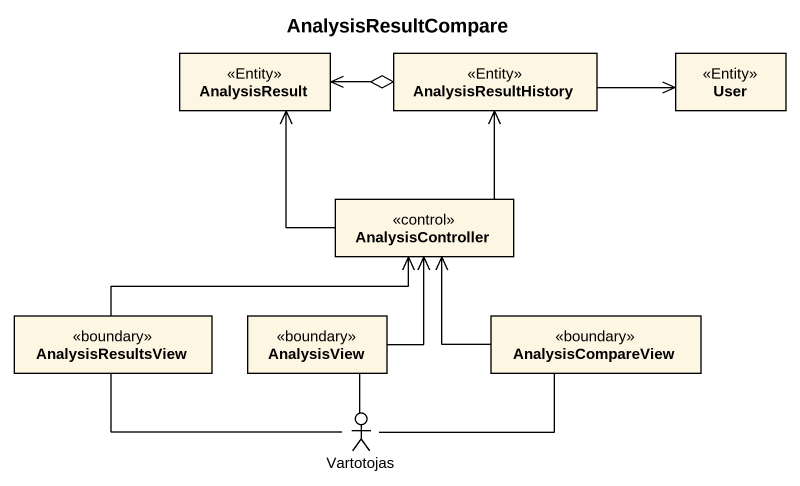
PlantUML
@startuml
title AnalysisResultCompare
allowmixing
hide circle
hide empty members
class AnalysisResult <<Entity>>
class AnalysisResultHistory <<Entity>>
class User <<Entity>>
class AnalysisController <<control>>
class AnalysisResultsView <<boundary>>
class AnalysisView <<boundary>>
class AnalysisCompareView <<boundary>>
actor Vartotojas
AnalysisResultHistory o-left-> AnalysisResult
AnalysisResultHistory -right-> User
AnalysisController -up-> AnalysisResult
AnalysisController -up-> AnalysisResultHistory
AnalysisResultsView -right-> AnalysisController
AnalysisView -up-> AnalysisController
AnalysisCompareView -up-> AnalysisController
Vartotojas -left- AnalysisResultsView
Vartotojas -up- AnalysisView
Vartotojas -right- AnalysisCompareView
@enduml
